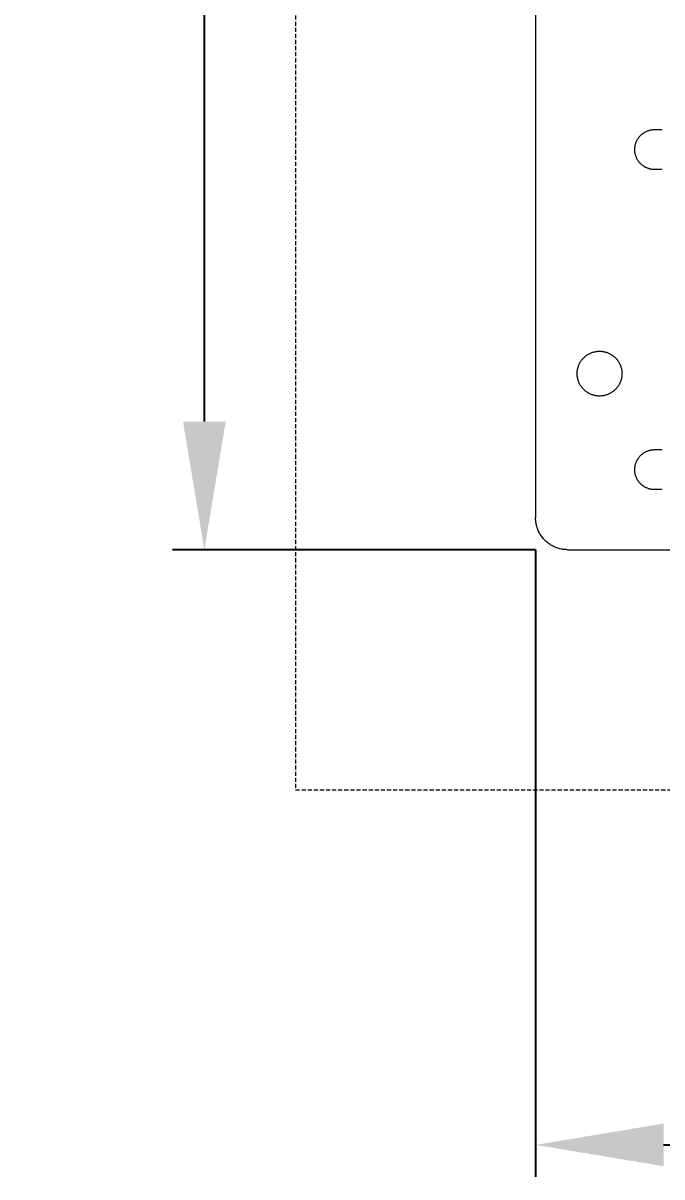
# Model space of a CAD drawing. Header units: millimetres. Extents: x -152 to 4236, y -557 to 2576.
# Drawn here: x -52.9 to 146.8, y 646 to 1006.5 of the extents above; entities that cross this region are included whole.
import ezdxf

# ---------------------------------------------------------------- set-up
doc = ezdxf.new("R2010")
doc.units = ezdxf.units.MM
doc.linetypes.add('HIDDEN', pattern=[1.905, 1.27, -0.635])
for name, color, linetype, lineweight in [('ZANO_R', 7, 'Continuous', 0), ('ZANO_R_przerywana', 7, 'HIDDEN', 0), ('ZANO_W', 1, 'Continuous', 0)]:
    doc.layers.add(name, color=color, linetype=linetype, lineweight=lineweight)
doc.styles.add('Arial', font='arial.ttf')
doc.styles.get("Standard").update_dxf_attribs({"font": 'ARIALUNI.TTF'})
doc.dimstyles.new('pl i ang', dxfattribs={"dimtxt": 50, "dimasz": 50, "dimexe": 1.25, "dimexo": 0.625, "dimgap": 10, "dimtad": 1, "dimtoh": 1, "dimtxsty": 'Standard', "dimcen": 2.5, "dimclrd": 1, "dimclre": 1, "dimclrt": 1, "dimadec": 0, "dimazin": 0, "dimtfac": 1, "dimtmove": 0, "dimatfit": 3, "dimfxl": 1, "dimarcsym": 1})

# ---------------------------------------------------------------- blocks, each defined once
blk = doc.blocks.new('*D445')
at = {"layer": 'ZANO_W', "color": 1, "lineweight": -2}
for p, q in [((107.3, 841.99), (107.3, 646.03)), ((1995.3, 841.99), (1995.3, 646.03)), ((147.3, 656.03), (1955.3, 656.03))]:
    blk.add_line(p, q, dxfattribs=at)
at = {"layer": 'ZANO_W', "color": 1}
for points in [[(147.3, 662.69), (147.3, 649.36), (107.3, 656.03)], [(1955.3, 649.36), (1955.3, 662.69), (1995.3, 656.03)]]:
    blk.add_solid(points, dxfattribs=at)
at = {"layer": 'ZANO_W', "color": 1, "insert": (1051.3, 686.45), "char_height": 40, "attachment_point": 5, "style": 'Arial'}
blk.add_mtext('1888', dxfattribs=at)
blk = doc.blocks.new('*D447')
at = {"layer": 'ZANO_W', "color": 1, "lineweight": -2}
for p, q in [((106.45, 1291.95), (-6.2, 1291.95)), ((3.8, 881.99), (3.8, 1251.95)), ((107.3, 841.99), (-6.2, 841.99))]:
    blk.add_line(p, q, dxfattribs=at)
at = {"layer": 'ZANO_W', "color": 1}
for points in [[(10.47, 1251.95), (-2.86, 1251.95), (3.8, 1291.95)], [(-2.86, 881.99), (10.47, 881.99), (3.8, 841.99)]]:
    blk.add_solid(points, dxfattribs=at)
at = {"layer": 'ZANO_W', "color": 1, "insert": (-26.62, 1066.97), "char_height": 40, "attachment_point": 5, "rotation": 90, "style": 'Arial'}
blk.add_mtext('450', dxfattribs=at)

msp = doc.modelspace()

# ---------------------------------------------------------------- linework, layer by layer
at = {"layer": 'ZANO_R'}
for p, q in [((107.3, 1281.99), (107.3, 851.99)), ((146.79, 973.31), (146.8, 973.32)), ((146.79, 973.3), (146.79, 973.31)), ((146.79, 973.31), (146.79, 973.31)), ((146.79, 973.31), (146.79, 973.31)), ((146.8, 973.33), (146.8, 973.34)), ((146.8, 973.34), (146.8, 973.34)), ((146.8, 973.34), (146.8, 973.34)), ((146.8, 973.32), (146.8, 973.33)), ((146.8, 973.33), (146.8, 973.33)), ((146.8, 973.32), (146.8, 973.32)), ((146.8, 973.32), (146.8, 973.32)), ((138.91, 969.68), (139.01, 969.87)), ((139.01, 969.87), (139.11, 970.06)), ((139.11, 970.06), (139.21, 970.24)), ((139.21, 970.24), (139.33, 970.42)), ((139.33, 970.42), (139.45, 970.6)), ((139.45, 970.6), (139.57, 970.77)), ((139.57, 970.77), (139.71, 970.94)), ((139.71, 970.94), (139.84, 971.1)), ((139.84, 971.1), (139.99, 971.26)), ((139.99, 971.26), (140.13, 971.41)), ((140.13, 971.41), (140.29, 971.56)), ((140.29, 971.56), (140.45, 971.7)), ((140.45, 971.7), (140.61, 971.84)), ((140.61, 971.84), (140.78, 971.97)), ((140.78, 971.97), (140.95, 972.1)), ((140.95, 972.1), (141.13, 972.22)), ((141.13, 972.22), (141.31, 972.33)), ((141.31, 972.33), (141.49, 972.44)), ((141.49, 972.44), (141.68, 972.54)), ((141.68, 972.54), (141.87, 972.64)), ((141.87, 972.64), (142.06, 972.72)), ((142.06, 972.72), (142.26, 972.81)), ((142.26, 972.81), (142.46, 972.88)), ((142.46, 972.88), (142.66, 972.95)), ((142.66, 972.95), (142.87, 973.01)), ((142.87, 973.01), (143.07, 973.06)), ((143.07, 973.06), (143.28, 973.11)), ((143.28, 973.11), (143.49, 973.15)), ((143.49, 973.15), (143.7, 973.18)), ((143.7, 973.18), (143.92, 973.21)), ((143.92, 973.21), (144.13, 973.23)), ((144.13, 973.23), (144.34, 973.24)), ((144.34, 973.24), (144.55, 973.24)), ((144.55, 973.24), (146.68, 973.24)), ((146.68, 973.24), (146.69, 973.24)), ((146.69, 973.24), (146.69, 973.24)), ((146.69, 973.24), (146.7, 973.24)), ((146.7, 973.24), (146.7, 973.24)), ((146.7, 973.24), (146.71, 973.24)), ((146.71, 973.24), (146.71, 973.25)), ((146.71, 973.25), (146.72, 973.25)), ((146.71, 973.24), (146.71, 973.24)), ((146.72, 973.25), (146.72, 973.25)), ((146.72, 973.25), (146.73, 973.25)), ((146.73, 973.25), (146.73, 973.25)), ((146.73, 973.25), (146.73, 973.25)), ((146.73, 973.25), (146.74, 973.25)), ((146.74, 973.25), (146.74, 973.26)), ((146.74, 973.26), (146.74, 973.26)), ((146.74, 973.26), (146.75, 973.26)), ((146.75, 973.26), (146.76, 973.27)), ((146.75, 973.26), (146.75, 973.26)), ((146.75, 973.26), (146.75, 973.26)), ((146.76, 973.27), (146.77, 973.28)), ((146.76, 973.27), (146.76, 973.27)), ((146.76, 973.27), (146.76, 973.27)), ((146.77, 973.28), (146.77, 973.28)), ((146.77, 973.28), (146.77, 973.28)), ((146.77, 973.28), (146.78, 973.28)), ((146.78, 973.29), (146.79, 973.3)), ((146.78, 973.28), (146.78, 973.29)), ((146.78, 973.29), (146.78, 973.29)), ((146.78, 973.29), (146.78, 973.29)), ((146.79, 973.3), (146.79, 973.3)), ((138.3, 966.99), (138.31, 967.21)), ((138.31, 966.78), (138.3, 966.99)), ((138.31, 967.21), (138.32, 967.42)), ((138.32, 966.57), (138.31, 966.78)), ((138.32, 967.42), (138.34, 967.63)), ((138.34, 966.35), (138.32, 966.57)), ((138.34, 967.63), (138.36, 967.84)), ((138.36, 966.14), (138.34, 966.35)), ((138.36, 967.84), (138.4, 968.05)), ((138.4, 965.93), (138.36, 966.14)), ((138.4, 968.05), (138.44, 968.26)), ((138.44, 968.26), (138.48, 968.47)), ((138.48, 968.47), (138.54, 968.68)), ((138.54, 968.68), (138.6, 968.88)), ((138.6, 968.88), (138.67, 969.08)), ((138.67, 969.08), (138.74, 969.28)), ((138.74, 969.28), (138.82, 969.48)), ((138.82, 969.48), (138.91, 969.68)), ((138.44, 965.72), (138.4, 965.93)), ((138.48, 965.51), (138.44, 965.72)), ((138.54, 965.31), (138.48, 965.51)), ((138.6, 965.1), (138.54, 965.31)), ((138.67, 964.9), (138.6, 965.1)), ((138.74, 964.7), (138.67, 964.9)), ((138.82, 964.5), (138.74, 964.7)), ((138.91, 964.31), (138.82, 964.5)), ((139.01, 964.12), (138.91, 964.31)), ((139.11, 963.93), (139.01, 964.12)), ((139.21, 963.74), (139.11, 963.93)), ((139.33, 963.56), (139.21, 963.74)), ((139.45, 963.39), (139.33, 963.56)), ((139.57, 963.22), (139.45, 963.39)), ((139.71, 963.05), (139.57, 963.22)), ((139.84, 962.88), (139.71, 963.05)), ((139.99, 962.73), (139.84, 962.88)), ((140.13, 962.57), (139.99, 962.73)), ((140.29, 962.42), (140.13, 962.57)), ((140.45, 962.28), (140.29, 962.42)), ((140.61, 962.14), (140.45, 962.28)), ((140.78, 962.01), (140.61, 962.14)), ((140.95, 961.89), (140.78, 962.01)), ((141.13, 961.77), (140.95, 961.89)), ((141.31, 961.65), (141.13, 961.77)), ((141.49, 961.54), (141.31, 961.65)), ((141.68, 961.44), (141.49, 961.54)), ((141.87, 961.35), (141.68, 961.44)), ((142.06, 961.26), (141.87, 961.35)), ((142.26, 961.18), (142.06, 961.26)), ((142.46, 961.1), (142.26, 961.18)), ((142.66, 961.03), (142.46, 961.1)), ((142.87, 960.97), (142.66, 961.03)), ((143.07, 960.92), (142.87, 960.97)), ((143.28, 960.87), (143.07, 960.92)), ((143.49, 960.83), (143.28, 960.87)), ((143.7, 960.8), (143.49, 960.83)), ((143.92, 960.77), (143.7, 960.8)), ((144.13, 960.76), (143.92, 960.77)), ((144.34, 960.75), (144.13, 960.76)), ((144.55, 960.74), (144.34, 960.75)), ((146.68, 960.74), (144.55, 960.74)), ((146.69, 960.74), (146.68, 960.74)), ((146.7, 960.74), (146.69, 960.74)), ((146.69, 960.74), (146.69, 960.74)), ((146.71, 960.74), (146.7, 960.74)), ((146.7, 960.74), (146.7, 960.74)), ((146.7, 960.74), (146.7, 960.74)), ((146.72, 960.74), (146.71, 960.74)), ((146.71, 960.74), (146.71, 960.74)), ((146.73, 960.73), (146.72, 960.74)), ((146.72, 960.74), (146.72, 960.74)), ((146.72, 960.74), (146.72, 960.74)), ((146.74, 960.73), (146.73, 960.73)), ((146.73, 960.73), (146.73, 960.73)), ((146.75, 960.72), (146.74, 960.73)), ((146.74, 960.73), (146.74, 960.73)), ((146.74, 960.73), (146.74, 960.73)), ((146.76, 960.72), (146.75, 960.72)), ((146.75, 960.72), (146.75, 960.72)), ((146.75, 960.72), (146.75, 960.72)), ((146.76, 960.71), (146.76, 960.72)), ((146.76, 960.72), (146.76, 960.72)), ((146.77, 960.71), (146.76, 960.71)), ((146.77, 960.7), (146.77, 960.71)), ((146.77, 960.71), (146.77, 960.71)), ((146.78, 960.7), (146.77, 960.7)), ((146.77, 960.7), (146.77, 960.7)), ((146.78, 960.69), (146.78, 960.7)), ((146.79, 960.68), (146.78, 960.69)), ((146.78, 960.69), (146.78, 960.69)), ((146.78, 960.69), (146.78, 960.69)), ((146.79, 960.67), (146.79, 960.68)), ((146.79, 960.68), (146.79, 960.68)), ((146.79, 960.68), (146.79, 960.68)), ((146.8, 960.67), (146.79, 960.67)), ((146.79, 960.67), (146.79, 960.67)), ((146.8, 960.66), (146.8, 960.67)), ((146.8, 960.65), (146.8, 960.66)), ((146.8, 960.66), (146.8, 960.66)), ((146.8, 960.64), (146.8, 960.65)), ((146.8, 960.65), (146.8, 960.65)), ((146.8, 960.65), (146.8, 960.65)), ((146.8, 960.63), (146.8, 960.64)), ((146.8, 960.64), (146.8, 960.64)), ((146.8, 960.63), (146.8, 960.63)), ((121.68, 901.16), (121.83, 901.36)), ((121.83, 901.36), (121.99, 901.54)), ((121.99, 901.54), (122.15, 901.72)), ((122.15, 901.72), (122.31, 901.9)), ((122.31, 901.9), (122.48, 902.07)), ((122.48, 902.07), (122.66, 902.23)), ((122.66, 902.23), (122.85, 902.39)), ((122.85, 902.39), (123.04, 902.54)), ((123.04, 902.54), (123.23, 902.68)), ((123.23, 902.68), (123.43, 902.82)), ((123.43, 902.82), (123.63, 902.95)), ((123.63, 902.95), (123.84, 903.07)), ((123.84, 903.07), (124.05, 903.19)), ((124.05, 903.19), (124.27, 903.3)), ((124.27, 903.3), (124.49, 903.4)), ((124.49, 903.4), (124.71, 903.49)), ((124.71, 903.49), (124.94, 903.58)), ((124.94, 903.58), (125.16, 903.66)), ((125.16, 903.66), (125.4, 903.73)), ((125.4, 903.73), (125.63, 903.79)), ((125.63, 903.79), (125.86, 903.84)), ((125.86, 903.84), (126.1, 903.89)), ((126.1, 903.89), (126.34, 903.93)), ((126.34, 903.93), (126.58, 903.95)), ((126.58, 903.95), (126.82, 903.98)), ((126.82, 903.98), (127.06, 903.99)), ((127.06, 903.99), (127.3, 903.99)), ((127.3, 903.99), (127.55, 903.99)), ((127.55, 903.99), (127.79, 903.98)), ((127.79, 903.98), (128.03, 903.95)), ((128.03, 903.95), (128.27, 903.93)), ((128.27, 903.93), (128.51, 903.89)), ((128.51, 903.89), (128.74, 903.84)), ((128.74, 903.84), (128.98, 903.79)), ((128.98, 903.79), (129.21, 903.73)), ((129.21, 903.73), (129.44, 903.66)), ((129.44, 903.66), (129.67, 903.58)), ((129.67, 903.58), (129.9, 903.49)), ((129.9, 903.49), (130.12, 903.4)), ((130.12, 903.4), (130.34, 903.3)), ((130.34, 903.3), (130.56, 903.19)), ((130.56, 903.19), (130.77, 903.07)), ((130.77, 903.07), (130.98, 902.95)), ((130.98, 902.95), (131.18, 902.82)), ((131.18, 902.82), (131.38, 902.68)), ((131.38, 902.68), (131.57, 902.54)), ((131.57, 902.54), (131.76, 902.39)), ((131.76, 902.39), (131.95, 902.23)), ((131.95, 902.23), (132.12, 902.07)), ((132.12, 902.07), (132.3, 901.9)), ((132.3, 901.9), (132.46, 901.72)), ((132.46, 901.72), (132.62, 901.54)), ((132.62, 901.54), (132.78, 901.36)), ((132.78, 901.36), (132.92, 901.16)), ((120.33, 897.6), (120.36, 897.84)), ((120.36, 897.84), (120.39, 898.08)), ((120.39, 898.08), (120.43, 898.31)), ((120.43, 898.31), (120.48, 898.55)), ((120.48, 898.55), (120.54, 898.78)), ((120.54, 898.78), (120.6, 899.02)), ((120.6, 899.02), (120.68, 899.25)), ((120.68, 899.25), (120.76, 899.47)), ((120.76, 899.47), (120.85, 899.7)), ((120.85, 899.7), (120.95, 899.92)), ((120.95, 899.92), (121.05, 900.14)), ((121.05, 900.14), (121.16, 900.35)), ((121.16, 900.35), (121.28, 900.56)), ((121.28, 900.56), (121.41, 900.77)), ((121.41, 900.77), (121.54, 900.97)), ((121.54, 900.97), (121.68, 901.16)), ((132.92, 901.16), (133.07, 900.97)), ((133.07, 900.97), (133.2, 900.77)), ((133.2, 900.77), (133.33, 900.56)), ((133.33, 900.56), (133.45, 900.35)), ((133.45, 900.35), (133.56, 900.14)), ((133.56, 900.14), (133.66, 899.92)), ((133.66, 899.92), (133.76, 899.7)), ((133.76, 899.7), (133.85, 899.47)), ((133.85, 899.47), (133.93, 899.25)), ((133.93, 899.25), (134.01, 899.02)), ((134.01, 899.02), (134.07, 898.78)), ((134.07, 898.78), (134.13, 898.55)), ((134.13, 898.55), (134.18, 898.31)), ((134.18, 898.31), (134.22, 898.08)), ((134.22, 898.08), (134.25, 897.84)), ((134.25, 897.84), (134.28, 897.6)), ((120.31, 897.35), (120.33, 897.6)), ((120.31, 897.11), (120.31, 897.35)), ((120.31, 896.87), (120.31, 897.11)), ((120.31, 896.63), (120.31, 896.87)), ((120.33, 896.39), (120.31, 896.63)), ((120.36, 896.15), (120.33, 896.39)), ((120.39, 895.91), (120.36, 896.15)), ((120.43, 895.67), (120.39, 895.91)), ((120.48, 895.43), (120.43, 895.67)), ((120.54, 895.2), (120.48, 895.43)), ((120.6, 894.97), (120.54, 895.2)), ((120.68, 894.74), (120.6, 894.97)), ((120.76, 894.51), (120.68, 894.74)), ((120.85, 894.29), (120.76, 894.51)), ((120.95, 894.06), (120.85, 894.29)), ((121.05, 893.85), (120.95, 894.06)), ((133.66, 894.06), (133.56, 893.85)), ((133.76, 894.29), (133.66, 894.06)), ((133.85, 894.51), (133.76, 894.29)), ((133.93, 894.74), (133.85, 894.51)), ((134.01, 894.97), (133.93, 894.74)), ((134.07, 895.2), (134.01, 894.97)), ((134.13, 895.43), (134.07, 895.2)), ((134.18, 895.67), (134.13, 895.43)), ((134.22, 895.91), (134.18, 895.67)), ((134.25, 896.15), (134.22, 895.91)), ((134.28, 896.39), (134.25, 896.15)), ((134.28, 897.6), (134.29, 897.35)), ((134.29, 896.63), (134.28, 896.39)), ((134.29, 897.35), (134.3, 897.11)), ((134.3, 896.87), (134.29, 896.63)), ((134.3, 897.11), (134.3, 896.87)), ((121.16, 893.63), (121.05, 893.85)), ((121.28, 893.42), (121.16, 893.63)), ((121.41, 893.22), (121.28, 893.42)), ((121.54, 893.02), (121.41, 893.22)), ((121.68, 892.82), (121.54, 893.02)), ((121.83, 892.63), (121.68, 892.82)), ((121.99, 892.44), (121.83, 892.63)), ((122.15, 892.26), (121.99, 892.44)), ((122.31, 892.09), (122.15, 892.26)), ((122.48, 891.92), (122.31, 892.09)), ((122.66, 891.75), (122.48, 891.92)), ((122.85, 891.6), (122.66, 891.75)), ((123.04, 891.44), (122.85, 891.6)), ((123.23, 891.3), (123.04, 891.44)), ((123.43, 891.16), (123.23, 891.3)), ((123.63, 891.03), (123.43, 891.16)), ((123.84, 890.91), (123.63, 891.03)), ((124.05, 890.79), (123.84, 890.91)), ((124.27, 890.69), (124.05, 890.79)), ((124.49, 890.58), (124.27, 890.69)), ((124.71, 890.49), (124.49, 890.58)), ((124.94, 890.41), (124.71, 890.49)), ((125.16, 890.33), (124.94, 890.41)), ((129.67, 890.41), (129.44, 890.33)), ((129.9, 890.49), (129.67, 890.41)), ((130.12, 890.58), (129.9, 890.49)), ((130.34, 890.69), (130.12, 890.58)), ((130.56, 890.79), (130.34, 890.69)), ((130.77, 890.91), (130.56, 890.79)), ((130.98, 891.03), (130.77, 890.91)), ((131.18, 891.16), (130.98, 891.03)), ((131.38, 891.3), (131.18, 891.16)), ((131.57, 891.44), (131.38, 891.3)), ((131.76, 891.6), (131.57, 891.44)), ((131.95, 891.75), (131.76, 891.6)), ((132.12, 891.92), (131.95, 891.75)), ((132.3, 892.09), (132.12, 891.92)), ((132.46, 892.26), (132.3, 892.09)), ((132.62, 892.44), (132.46, 892.26)), ((132.78, 892.63), (132.62, 892.44)), ((132.92, 892.82), (132.78, 892.63)), ((133.07, 893.02), (132.92, 892.82)), ((133.2, 893.22), (133.07, 893.02)), ((133.33, 893.42), (133.2, 893.22)), ((133.45, 893.63), (133.33, 893.42)), ((133.56, 893.85), (133.45, 893.63)), ((125.4, 890.26), (125.16, 890.33)), ((125.63, 890.2), (125.4, 890.26)), ((125.86, 890.14), (125.63, 890.2)), ((126.1, 890.1), (125.86, 890.14)), ((126.34, 890.06), (126.1, 890.1)), ((126.58, 890.03), (126.34, 890.06)), ((126.82, 890.01), (126.58, 890.03)), ((127.06, 890), (126.82, 890.01)), ((127.3, 889.99), (127.06, 890)), ((127.55, 890), (127.3, 889.99)), ((127.79, 890.01), (127.55, 890)), ((128.03, 890.03), (127.79, 890.01)), ((128.27, 890.06), (128.03, 890.03)), ((128.51, 890.1), (128.27, 890.06)), ((128.74, 890.14), (128.51, 890.1)), ((128.98, 890.2), (128.74, 890.14)), ((129.21, 890.26), (128.98, 890.2)), ((129.44, 890.33), (129.21, 890.26)), ((141.31, 872.33), (141.49, 872.44)), ((141.49, 872.44), (141.68, 872.54)), ((141.68, 872.54), (141.87, 872.64)), ((141.87, 872.64), (142.06, 872.72)), ((142.06, 872.72), (142.26, 872.81)), ((142.26, 872.81), (142.46, 872.88)), ((142.46, 872.88), (142.66, 872.95)), ((142.66, 872.95), (142.87, 873.01)), ((142.87, 873.01), (143.07, 873.06)), ((143.07, 873.06), (143.28, 873.11)), ((143.28, 873.11), (143.49, 873.15)), ((143.49, 873.15), (143.7, 873.18)), ((143.7, 873.18), (143.92, 873.21)), ((143.92, 873.21), (144.13, 873.23)), ((144.13, 873.23), (144.34, 873.24)), ((144.34, 873.24), (144.55, 873.24)), ((144.55, 873.24), (146.68, 873.24)), ((146.68, 873.24), (146.69, 873.24)), ((146.69, 873.24), (146.69, 873.24)), ((146.69, 873.24), (146.7, 873.24)), ((146.7, 873.24), (146.7, 873.24)), ((146.7, 873.24), (146.71, 873.24)), ((146.71, 873.24), (146.71, 873.25)), ((146.71, 873.25), (146.72, 873.25)), ((146.71, 873.24), (146.71, 873.24)), ((146.72, 873.25), (146.72, 873.25)), ((146.72, 873.25), (146.73, 873.25)), ((146.73, 873.25), (146.73, 873.25)), ((146.73, 873.25), (146.73, 873.25)), ((146.73, 873.25), (146.74, 873.25)), ((146.74, 873.25), (146.74, 873.26)), ((146.74, 873.26), (146.74, 873.26)), ((146.74, 873.26), (146.75, 873.26)), ((146.75, 873.26), (146.76, 873.27)), ((146.75, 873.26), (146.75, 873.26)), ((146.75, 873.26), (146.75, 873.26)), ((146.76, 873.27), (146.77, 873.28)), ((146.76, 873.27), (146.76, 873.27)), ((146.76, 873.27), (146.76, 873.27)), ((146.77, 873.28), (146.77, 873.28)), ((146.77, 873.28), (146.77, 873.28)), ((146.77, 873.28), (146.78, 873.28)), ((146.78, 873.29), (146.79, 873.3)), ((146.78, 873.28), (146.78, 873.29)), ((146.78, 873.29), (146.78, 873.29)), ((146.78, 873.29), (146.78, 873.29)), ((146.79, 873.31), (146.8, 873.32)), ((146.79, 873.3), (146.79, 873.31)), ((146.79, 873.31), (146.79, 873.31)), ((146.79, 873.31), (146.79, 873.31)), ((146.79, 873.3), (146.79, 873.3)), ((146.8, 873.33), (146.8, 873.34)), ((146.8, 873.34), (146.8, 873.34)), ((146.8, 873.34), (146.8, 873.34)), ((146.8, 873.32), (146.8, 873.33)), ((146.8, 873.33), (146.8, 873.33)), ((146.8, 873.32), (146.8, 873.32)), ((146.8, 873.32), (146.8, 873.32)), ((138.54, 868.68), (138.6, 868.88)), ((138.6, 868.88), (138.67, 869.08)), ((138.67, 869.08), (138.74, 869.28)), ((138.74, 869.28), (138.82, 869.48)), ((138.82, 869.48), (138.91, 869.68)), ((138.91, 869.68), (139.01, 869.87)), ((139.01, 869.87), (139.11, 870.06)), ((139.11, 870.06), (139.21, 870.24)), ((139.21, 870.24), (139.33, 870.42)), ((139.33, 870.42), (139.45, 870.6)), ((139.45, 870.6), (139.57, 870.77)), ((139.57, 870.77), (139.71, 870.94)), ((139.71, 870.94), (139.84, 871.1)), ((139.84, 871.1), (139.99, 871.26)), ((139.99, 871.26), (140.13, 871.41)), ((140.13, 871.41), (140.29, 871.56)), ((140.29, 871.56), (140.45, 871.7)), ((140.45, 871.7), (140.61, 871.84)), ((140.61, 871.84), (140.78, 871.97)), ((140.78, 871.97), (140.95, 872.1)), ((140.95, 872.1), (141.13, 872.22)), ((141.13, 872.22), (141.31, 872.33)), ((138.3, 866.99), (138.31, 867.21)), ((138.31, 866.78), (138.3, 866.99)), ((138.31, 867.21), (138.32, 867.42)), ((138.32, 866.57), (138.31, 866.78)), ((138.32, 867.42), (138.34, 867.63)), ((138.34, 866.35), (138.32, 866.57)), ((138.34, 867.63), (138.36, 867.84)), ((138.36, 866.14), (138.34, 866.35)), ((138.36, 867.84), (138.4, 868.05)), ((138.4, 865.93), (138.36, 866.14)), ((138.4, 868.05), (138.44, 868.26)), ((138.44, 865.72), (138.4, 865.93)), ((138.44, 868.26), (138.48, 868.47)), ((138.48, 865.51), (138.44, 865.72)), ((138.48, 868.47), (138.54, 868.68)), ((138.54, 865.31), (138.48, 865.51)), ((138.6, 865.1), (138.54, 865.31)), ((138.67, 864.9), (138.6, 865.1)), ((138.74, 864.7), (138.67, 864.9)), ((138.82, 864.5), (138.74, 864.7)), ((138.91, 864.31), (138.82, 864.5)), ((139.01, 864.12), (138.91, 864.31)), ((139.11, 863.93), (139.01, 864.12)), ((139.21, 863.74), (139.11, 863.93)), ((139.33, 863.56), (139.21, 863.74)), ((139.45, 863.39), (139.33, 863.56)), ((139.57, 863.22), (139.45, 863.39)), ((139.71, 863.05), (139.57, 863.22)), ((139.84, 862.88), (139.71, 863.05)), ((139.99, 862.73), (139.84, 862.88)), ((140.13, 862.57), (139.99, 862.73)), ((140.29, 862.42), (140.13, 862.57)), ((140.45, 862.28), (140.29, 862.42)), ((140.61, 862.14), (140.45, 862.28)), ((140.78, 862.01), (140.61, 862.14)), ((140.95, 861.89), (140.78, 862.01)), ((141.13, 861.77), (140.95, 861.89)), ((141.31, 861.65), (141.13, 861.77)), ((141.49, 861.54), (141.31, 861.65)), ((141.68, 861.44), (141.49, 861.54)), ((141.87, 861.35), (141.68, 861.44)), ((142.06, 861.26), (141.87, 861.35)), ((142.26, 861.18), (142.06, 861.26)), ((142.46, 861.1), (142.26, 861.18)), ((142.66, 861.03), (142.46, 861.1)), ((142.87, 860.97), (142.66, 861.03)), ((143.07, 860.92), (142.87, 860.97)), ((143.28, 860.87), (143.07, 860.92)), ((143.49, 860.83), (143.28, 860.87)), ((143.7, 860.8), (143.49, 860.83)), ((143.92, 860.77), (143.7, 860.8)), ((144.13, 860.76), (143.92, 860.77)), ((144.34, 860.75), (144.13, 860.76)), ((144.55, 860.74), (144.34, 860.75)), ((146.68, 860.74), (144.55, 860.74)), ((146.69, 860.74), (146.68, 860.74)), ((146.7, 860.74), (146.69, 860.74)), ((146.69, 860.74), (146.69, 860.74)), ((146.71, 860.74), (146.7, 860.74)), ((146.7, 860.74), (146.7, 860.74)), ((146.7, 860.74), (146.7, 860.74)), ((146.72, 860.74), (146.71, 860.74)), ((146.71, 860.74), (146.71, 860.74)), ((146.73, 860.73), (146.72, 860.74)), ((146.72, 860.74), (146.72, 860.74)), ((146.72, 860.74), (146.72, 860.74)), ((146.74, 860.73), (146.73, 860.73)), ((146.73, 860.73), (146.73, 860.73)), ((146.75, 860.73), (146.74, 860.73)), ((146.74, 860.73), (146.74, 860.73)), ((146.74, 860.73), (146.74, 860.73)), ((146.75, 860.72), (146.75, 860.73)), ((146.76, 860.72), (146.75, 860.72)), ((146.75, 860.72), (146.75, 860.72)), ((146.76, 860.71), (146.76, 860.72)), ((146.76, 860.72), (146.76, 860.72)), ((146.77, 860.71), (146.76, 860.71)), ((146.77, 860.7), (146.77, 860.71)), ((146.77, 860.71), (146.77, 860.71)), ((146.78, 860.7), (146.77, 860.7)), ((146.77, 860.7), (146.77, 860.7)), ((146.78, 860.69), (146.78, 860.7)), ((146.78, 860.7), (146.78, 860.7)), ((146.79, 860.69), (146.78, 860.69)), ((146.78, 860.69), (146.78, 860.69)), ((146.79, 860.68), (146.79, 860.69)), ((146.79, 860.67), (146.79, 860.68)), ((146.79, 860.68), (146.79, 860.68)), ((146.8, 860.66), (146.79, 860.67)), ((146.79, 860.67), (146.79, 860.67)), ((146.79, 860.67), (146.79, 860.67)), ((146.8, 860.65), (146.8, 860.66)), ((146.8, 860.66), (146.8, 860.66)), ((146.8, 860.66), (146.8, 860.66)), ((146.8, 860.64), (146.8, 860.65)), ((146.8, 860.65), (146.8, 860.65)), ((146.8, 860.64), (146.8, 860.64)), ((146.8, 860.64), (146.8, 860.64)), ((107.31, 851.65), (107.3, 851.99)), ((107.33, 851.31), (107.31, 851.65)), ((107.36, 850.97), (107.33, 851.31)), ((107.4, 850.63), (107.36, 850.97)), ((107.45, 850.29), (107.4, 850.63)), ((107.51, 849.96), (107.45, 850.29)), ((107.59, 849.62), (107.51, 849.96)), ((107.68, 849.29), (107.59, 849.62)), ((107.77, 848.97), (107.68, 849.29)), ((107.88, 848.64), (107.77, 848.97)), ((108, 848.32), (107.88, 848.64)), ((108.13, 848.01), (108, 848.32)), ((108.27, 847.7), (108.13, 848.01)), ((108.43, 847.39), (108.27, 847.7)), ((108.59, 847.09), (108.43, 847.39)), ((108.76, 846.8), (108.59, 847.09)), ((108.94, 846.51), (108.76, 846.8)), ((109.13, 846.23), (108.94, 846.51)), ((109.34, 845.95), (109.13, 846.23)), ((109.55, 845.68), (109.34, 845.95)), ((109.77, 845.42), (109.55, 845.68)), ((110, 845.17), (109.77, 845.42)), ((110.23, 844.92), (110, 845.17)), ((110.48, 844.68), (110.23, 844.92)), ((110.73, 844.45), (110.48, 844.68)), ((110.99, 844.23), (110.73, 844.45)), ((111.26, 844.02), (110.99, 844.23)), ((111.54, 843.82), (111.26, 844.02)), ((111.82, 843.63), (111.54, 843.82)), ((112.11, 843.45), (111.82, 843.63)), ((112.4, 843.28), (112.11, 843.45)), ((112.7, 843.11), (112.4, 843.28)), ((113.01, 842.96), (112.7, 843.11)), ((113.32, 842.82), (113.01, 842.96)), ((113.64, 842.69), (113.32, 842.82)), ((113.96, 842.57), (113.64, 842.69)), ((114.28, 842.46), (113.96, 842.57)), ((114.61, 842.36), (114.28, 842.46)), ((114.94, 842.28), (114.61, 842.36)), ((115.27, 842.2), (114.94, 842.28)), ((115.61, 842.14), (115.27, 842.2)), ((115.94, 842.09), (115.61, 842.14)), ((116.28, 842.04), (115.94, 842.09)), ((116.62, 842.02), (116.28, 842.04)), ((116.96, 842), (116.62, 842.02)), ((117.3, 841.99), (116.96, 842)), ((117.3, 841.99), (153.3, 841.99))]:
    msp.add_line(p, q, dxfattribs=at)
at = {"layer": 'ZANO_R_przerywana'}
for p, q in [((32.3, 1366.99), (32.3, 766.99)), ((32.3, 766.99), (282.3, 766.99))]:
    msp.add_line(p, q, dxfattribs=at)

# ---------------------------------------------------------------- dimensions: what is measured, and where the dimension line sits
at = {"layer": 'ZANO_W'}
dim = msp.add_linear_dim(base=(3.8, 1291.95), p1=(117.3, 841.99), p2=(116.45, 1291.95), angle=90, dimstyle='pl i ang', override={"dimtxt": 40, "dimasz": 40, "dimexe": 10, "dimexo": 10, "dimtoh": 0, "dimdec": 0, "dimtxsty": 'Arial', "dimtdec": 0, "dimtmove": 1}, dxfattribs=at)
dim.commit()
dim.dimension.update_dxf_attribs({"geometry": '*D447', "text_midpoint": (-26.62, 1066.97)})
dim = msp.add_linear_dim(base=(1995.3, 656.03), p1=(107.3, 851.99), p2=(1995.3, 851.99), dimstyle='pl i ang', override={"dimtxt": 40, "dimasz": 40, "dimexe": 10, "dimexo": 10, "dimtoh": 0, "dimdec": 0, "dimtxsty": 'Arial', "dimtdec": 0, "dimtmove": 1}, dxfattribs=at)
dim.commit()
dim.dimension.update_dxf_attribs({"geometry": '*D445', "text_midpoint": (1051.3, 686.45)})

doc.saveas('drawing.dxf')
